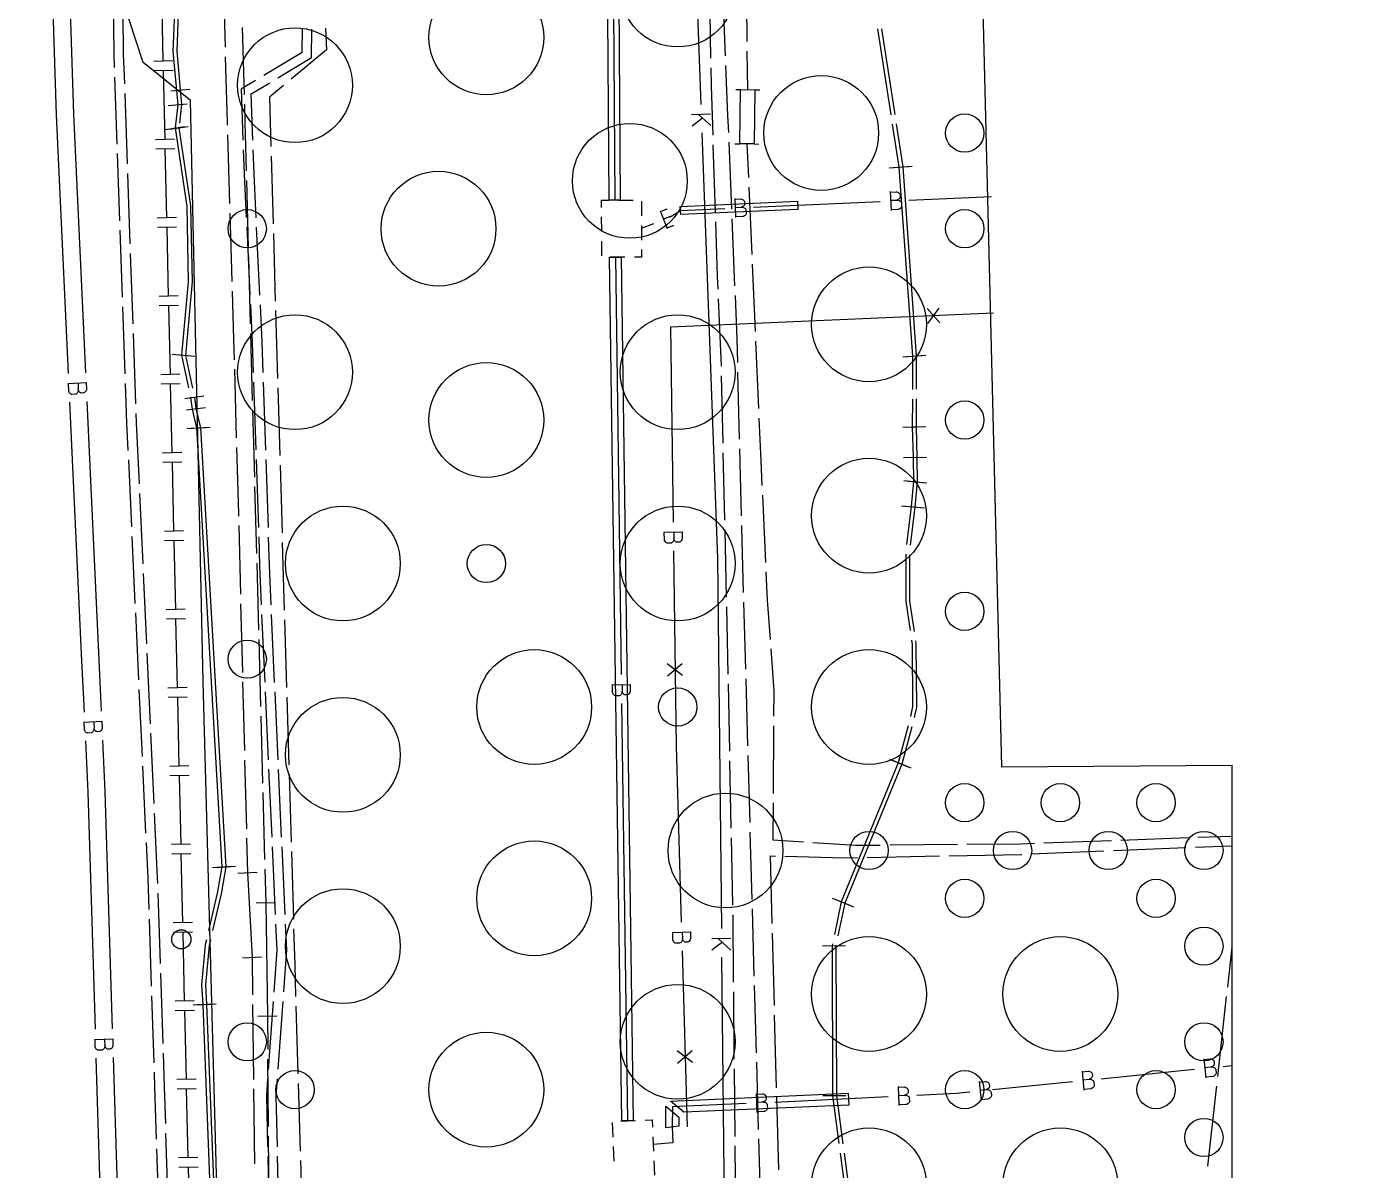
# Model space of a CAD drawing. Header units: metres. Extents: x 17721 to 17912, y 14015 to 15901.
# Drawn here: x 17775.2 to 17845.1, y 15578.6 to 15638.4 of the extents above; entities that cross this region are included whole.
import ezdxf

# ---------------------------------------------------------------- set-up
doc = ezdxf.new("R2010")
doc.units = ezdxf.units.M
for name, color, linetype in [('GC_GAS_AXIS', 2, 'Continuous'), ('GC_POWER_AXIS', 40, 'Continuous'), ('GC_RESULT_1F93603DB5', 3, 'Continuous'), ('GC_RESULT_5DD67F7FB9', 3, 'Continuous'), ('GC_SEWER_AXIS', 6, 'Continuous'), ('GC_SITE_BOUNDARY', 7, 'Continuous'), ('GC_TEST_GREEN_ZONE', 3, 'Continuous'), ('GC_WATER_AXIS', 5, 'Continuous')]:
    doc.layers.add(name, color=color, linetype=linetype)

msp = doc.modelspace()

# ---------------------------------------------------------------- linework, layer by layer
at = {"layer": 'GC_GAS_AXIS'}
for points in [[(17782.344, 15636.549), (17782.262, 15640.143)], [(17782.844, 15636.561), (17781.844, 15636.538)], [(17782.855, 15636.061), (17781.856, 15636.038)], [(17782.437, 15632.455), (17782.355, 15636.049)], [(17782.937, 15632.467), (17781.937, 15632.444)], [(17782.949, 15631.967), (17781.949, 15631.944)], [(17782.531, 15628.362), (17782.449, 15631.956)], [(17783.03, 15628.373), (17782.031, 15628.35)], [(17783.042, 15627.873), (17782.042, 15627.85)], [(17782.624, 15624.268), (17782.542, 15627.862)], [(17783.124, 15624.279), (17782.124, 15624.256)], [(17783.135, 15623.779), (17782.135, 15623.757)], [(17782.717, 15620.174), (17782.635, 15623.768)], [(17783.217, 15620.185), (17782.217, 15620.163)], [(17783.228, 15619.685), (17782.229, 15619.663)], [(17782.81, 15616.08), (17782.728, 15619.674)], [(17783.31, 15616.092), (17782.31, 15616.069)], [(17783.321, 15615.592), (17782.322, 15615.569)], [(17782.903, 15611.986), (17782.822, 15615.58)], [(17783.403, 15611.998), (17782.404, 15611.975)], [(17783.415, 15611.498), (17782.415, 15611.475)], [(17782.997, 15607.893), (17782.915, 15611.486)], [(17783.497, 15607.904), (17782.497, 15607.881)], [(17783.508, 15607.404), (17782.508, 15607.381)], [(17783.09, 15603.799), (17783.008, 15607.393)], [(17783.59, 15603.81), (17782.59, 15603.787)], [(17783.601, 15603.31), (17782.601, 15603.287)], [(17783.183, 15599.705), (17783.101, 15603.299)], [(17783.683, 15599.716), (17782.683, 15599.693)], [(17783.694, 15599.216), (17782.695, 15599.194)], [(17783.276, 15595.611), (17783.195, 15599.205)], [(17783.776, 15595.622), (17782.777, 15595.6)], [(17783.788, 15595.123), (17782.788, 15595.1)], [(17783.37, 15591.517), (17783.288, 15595.111)], [(17783.869, 15591.529), (17782.87, 15591.506)], [(17783.881, 15591.029), (17782.881, 15591.006)], [(17783.463, 15587.423), (17783.381, 15591.017)], [(17783.963, 15587.435), (17782.963, 15587.412)], [(17783.974, 15586.935), (17782.974, 15586.912)], [(17783.556, 15583.33), (17783.474, 15586.924)], [(17784.056, 15583.341), (17783.056, 15583.318)], [(17784.067, 15582.841), (17783.068, 15582.818)], [(17783.649, 15579.236), (17783.567, 15582.83)], [(17784.149, 15579.247), (17783.149, 15579.224)], [(17784.161, 15578.747), (17783.161, 15578.725)], [(17783.743, 15575.142), (17783.661, 15578.736)]]:
    msp.add_lwpolyline(points, dxfattribs=at)
msp.add_lwpolyline([(17782.79, 15590.651), (17782.8, 15590.752), (17782.829, 15590.846), (17782.936, 15591.005), (17783.095, 15591.112), (17783.189, 15591.141), (17783.29, 15591.151), (17783.391, 15591.141), (17783.485, 15591.112), (17783.644, 15591.005), (17783.751, 15590.846), (17783.78, 15590.752), (17783.79, 15590.651), (17783.78, 15590.55), (17783.751, 15590.456), (17783.644, 15590.297), (17783.485, 15590.19), (17783.391, 15590.161), (17783.29, 15590.151), (17783.189, 15590.161), (17783.095, 15590.19), (17782.936, 15590.297), (17782.829, 15590.456), (17782.8, 15590.55)], close=True, dxfattribs=at)
at = {"layer": 'GC_POWER_AXIS'}
for points in [[(17782.101, 15680.34), (17781.92, 15677), (17783.62, 15643.38), (17783.47, 15642.34), (17783.1, 15640.87), (17782.95, 15639.57), (17782.85, 15637.06), (17783.1, 15634.28)], [(17783.385, 15641.185), (17783.3, 15640.84), (17783.15, 15639.56), (17783.05, 15637.07), (17783.236, 15635.049), (17783.3, 15634.28), (17783.188, 15633.308)], [(17812.866, 15637.578), (17812.826, 15641.614)], [(17785.469, 15640.87), (17785.574, 15637.285)], [(17810.969, 15636.709), (17810.914, 15640.235)], [(17811.569, 15640.33), (17811.713, 15636.824)], [(17779.722, 15639.722), (17779.758, 15636.93), (17779.783, 15636.218)], [(17780.231, 15639.043), (17780.258, 15636.942), (17780.313, 15635.361)], [(17786.465, 15638.308), (17786.567, 15634.809)], [(17787.596, 15635.816), (17789.604, 15637.022), (17789.618, 15638.231)], [(17788.335, 15635.676), (17790.101, 15636.737), (17790.118, 15638.228)], [(17790.832, 15638.276), (17790.87, 15637.142), (17789.021, 15635.603)], [(17819.68, 15638.248), (17820.37, 15633.752)], [(17819.878, 15638.243), (17820.571, 15633.762)], [(17812.89, 15635.06), (17812.87, 15637.078)], [(17785.588, 15636.785), (17785.689, 15633.346), (17785.693, 15633.2)], [(17811.734, 15636.324), (17811.841, 15633.714), (17811.878, 15632.818)], [(17779.8, 15635.719), (17779.922, 15632.216)], [(17811.076, 15632.684), (17811.043, 15633.703), (17810.992, 15635.261), (17810.977, 15636.209)], [(17782.738, 15635.004), (17783.734, 15635.095)], [(17786.527, 15632.425), (17786.43, 15635.115), (17787.167, 15635.558)], [(17787.028, 15632.416), (17786.941, 15634.839), (17787.907, 15635.419)], [(17788.637, 15635.283), (17787.901, 15634.67), (17787.974, 15632.088)], [(17812.265, 15635.069), (17812.515, 15635.066)], [(17813.265, 15635.055), (17813.515, 15635.051)], [(17780.331, 15634.862), (17780.459, 15631.181)], [(17782.602, 15634.235), (17783.598, 15634.325)], [(17783.1, 15634.28), (17782.96, 15633.06), (17783.57, 15628.96), (17783.65, 15625.01), (17783.3, 15621.19), (17783.661, 15619.478)], [(17786.582, 15634.31), (17786.61, 15633.359), (17786.678, 15630.811)], [(17782.465, 15632.986), (17783.455, 15633.134)], [(17782.665, 15632.996), (17783.655, 15633.144)], [(17783.16, 15633.07), (17783.77, 15628.99), (17783.85, 15625.01), (17783.5, 15621.17), (17783.869, 15619.459)], [(17820.445, 15633.258), (17820.79, 15631.01), (17821.5, 15621.14), (17821.495, 15619.39)], [(17820.647, 15633.268), (17820.993, 15631.028), (17821.7, 15621.154), (17821.697, 15619.404)], [(17785.708, 15632.7), (17785.814, 15629.115)], [(17811.206, 15628.66), (17811.092, 15632.184)], [(17811.898, 15632.318), (17812.043, 15628.812)], [(17812.225, 15632.239), (17812.475, 15632.236)], [(17812.85, 15632.23), (17812.927, 15630.468)], [(17813.225, 15632.225), (17813.475, 15632.221)], [(17779.94, 15631.717), (17780.062, 15628.214)], [(17786.697, 15628.377), (17786.606, 15630.257), (17786.546, 15631.925)], [(17787.198, 15628.369), (17787.105, 15630.278), (17787.046, 15631.917)], [(17787.988, 15631.588), (17788.087, 15628.049)], [(17780.476, 15630.681), (17780.605, 15627)], [(17820.291, 15630.974), (17821.289, 15631.046)], [(17820.494, 15630.992), (17821.492, 15631.064)], [(17786.692, 15630.311), (17786.785, 15626.812)], [(17812.949, 15629.969), (17813.104, 15626.445)], [(17785.829, 15628.615), (17785.934, 15625.03)], [(17811.344, 15624.635), (17811.315, 15625.305), (17811.223, 15628.16)], [(17812.063, 15628.312), (17812.208, 15624.806)], [(17780.08, 15627.715), (17780.202, 15624.213)], [(17786.894, 15624.33), (17786.722, 15627.877)], [(17787.395, 15624.323), (17787.223, 15627.87)], [(17788.101, 15627.549), (17788.201, 15624.01)], [(17780.622, 15626.5), (17780.751, 15622.819)], [(17786.799, 15626.312), (17786.893, 15622.814)], [(17813.126, 15625.945), (17813.28, 15622.421)], [(17785.949, 15624.53), (17786.024, 15621.997), (17786.052, 15620.945)], [(17780.219, 15623.713), (17780.341, 15620.211)], [(17787.067, 15620.281), (17787.015, 15621.844), (17786.919, 15623.83)], [(17787.568, 15620.276), (17787.515, 15621.864), (17787.42, 15623.824)], [(17811.516, 15620.613), (17811.516, 15620.621), (17811.365, 15624.136)], [(17812.228, 15624.306), (17812.322, 15622.029), (17812.352, 15620.799)], [(17788.215, 15623.511), (17788.314, 15619.972)], [(17780.768, 15622.319), (17780.896, 15618.638)], [(17786.906, 15622.314), (17787, 15618.815)], [(17813.302, 15621.922), (17813.457, 15618.398)], [(17782.802, 15621.236), (17783.798, 15621.144)], [(17783.002, 15621.215), (17783.998, 15621.125)], [(17821.001, 15621.104), (17821.999, 15621.176)], [(17821.201, 15621.118), (17822.199, 15621.19)], [(17786.066, 15620.445), (17786.163, 15616.86)], [(17812.364, 15620.299), (17812.45, 15616.79)], [(17780.359, 15619.711), (17780.431, 15617.635), (17780.497, 15616.209)], [(17787.202, 15616.232), (17787.084, 15619.782)], [(17787.702, 15616.227), (17787.584, 15619.776)], [(17811.604, 15616.587), (17811.527, 15620.113)], [(17783.474, 15618.924), (17784.466, 15619.056)], [(17783.764, 15618.988), (17783.77, 15618.96), (17783.86, 15618.36), (17784.09, 15617.38), (17785.41, 15594.44), (17785.17, 15593.07), (17784.716, 15591.116)], [(17783.97, 15618.99), (17784.05, 15618.39), (17784.29, 15617.39), (17785.62, 15594.44), (17785.37, 15593.03), (17784.925, 15591.121)], [(17788.329, 15619.472), (17788.433, 15615.933)], [(17821.494, 15618.89), (17821.49, 15617.44), (17821.53, 15615.84), (17821.55, 15614.58), (17821.43, 15613.27), (17821.181, 15611.281)], [(17821.696, 15618.904), (17821.693, 15617.439), (17821.726, 15615.842), (17821.75, 15614.559), (17821.631, 15613.247), (17821.381, 15611.249)], [(17780.914, 15618.139), (17780.931, 15617.655), (17781.078, 15614.459)], [(17783.554, 15618.324), (17784.546, 15618.456)], [(17787.013, 15618.315), (17787.107, 15614.816)], [(17783.591, 15617.351), (17784.589, 15617.409)], [(17783.791, 15617.361), (17784.789, 15617.419)], [(17813.479, 15617.898), (17813.577, 15615.662), (17813.636, 15614.374)], [(17820.99, 15617.428), (17821.99, 15617.452)], [(17821.193, 15617.429), (17822.193, 15617.449)], [(17786.176, 15616.36), (17786.27, 15612.895), (17786.273, 15612.775)], [(17811.693, 15612.562), (17811.615, 15616.087)], [(17812.463, 15616.291), (17812.549, 15612.782)], [(17780.52, 15615.71), (17780.682, 15612.209)], [(17787.336, 15612.182), (17787.218, 15615.732)], [(17787.837, 15612.179), (17787.719, 15615.728)], [(17788.447, 15615.433), (17788.551, 15611.894)], [(17821.03, 15615.828), (17822.03, 15615.852)], [(17821.226, 15615.832), (17822.226, 15615.852)], [(17821.052, 15614.626), (17822.048, 15614.534)], [(17821.252, 15614.604), (17822.248, 15614.514)], [(17781.101, 15613.96), (17781.271, 15610.28)], [(17787.12, 15614.317), (17787.214, 15610.818)], [(17813.66, 15613.875), (17813.822, 15610.351)], [(17820.932, 15613.316), (17821.928, 15613.224)], [(17821.133, 15613.292), (17822.129, 15613.202)], [(17786.286, 15612.275), (17786.377, 15608.69)], [(17811.781, 15608.536), (17811.704, 15612.062)], [(17812.561, 15612.282), (17812.564, 15612.154), (17812.658, 15608.774)], [(17780.705, 15611.71), (17780.867, 15608.209)], [(17787.482, 15608.133), (17787.39, 15610.18), (17787.35, 15611.682)], [(17787.983, 15608.131), (17787.89, 15610.198), (17787.85, 15611.679)], [(17788.566, 15611.394), (17788.67, 15607.855)], [(17821.15, 15610.783), (17821.15, 15608.32), (17821.381, 15606.791)], [(17821.351, 15610.751), (17821.346, 15608.33), (17821.586, 15606.743)], [(17781.294, 15609.781), (17781.464, 15606.101)], [(17787.227, 15610.318), (17787.321, 15606.819)], [(17813.845, 15609.852), (17813.913, 15608.385), (17814.057, 15606.331)], [(17780.89, 15607.71), (17781.051, 15604.209)], [(17786.39, 15608.19), (17786.481, 15604.604)], [(17787.665, 15604.085), (17787.505, 15607.633)], [(17788.165, 15604.084), (17788.005, 15607.631)], [(17811.869, 15604.51), (17811.792, 15608.036)], [(17812.672, 15608.274), (17812.77, 15604.766)], [(17788.685, 15607.356), (17788.789, 15603.817)], [(17787.335, 15606.319), (17787.428, 15602.82)], [(17821.456, 15606.296), (17821.49, 15606.07), (17821.51, 15602.82), (17821.394, 15602.303)], [(17821.661, 15606.249), (17821.685, 15606.087), (17821.707, 15602.794), (17821.582, 15602.238)], [(17781.487, 15605.602), (17781.657, 15601.923)], [(17814.092, 15605.832), (17814.247, 15603.617), (17814.239, 15602.31)], [(17812.784, 15604.266), (17812.881, 15600.758)], [(17781.074, 15603.709), (17781.236, 15600.209)], [(17786.494, 15604.104), (17786.585, 15600.519)], [(17787.847, 15600.037), (17787.687, 15603.586)], [(17788.348, 15600.037), (17788.188, 15603.584)], [(17811.952, 15600.485), (17811.88, 15604.011)], [(17788.803, 15603.317), (17788.907, 15599.778)], [(17787.442, 15602.321), (17787.536, 15598.822)], [(17781.68, 15601.423), (17781.85, 15597.744)], [(17814.236, 15601.81), (17814.215, 15598.283)], [(17821.283, 15601.815), (17820.76, 15599.88), (17817.77, 15592.62), (17817.42, 15590.905)], [(17821.468, 15601.751), (17820.946, 15599.807), (17817.959, 15592.547), (17817.605, 15590.833)], [(17786.597, 15600.019), (17786.689, 15596.434)], [(17812.033, 15596.459), (17811.962, 15599.985)], [(17812.895, 15600.258), (17812.993, 15596.75)], [(17820.298, 15600.07), (17821.222, 15599.69)], [(17820.484, 15599.997), (17821.408, 15599.617)], [(17781.259, 15599.709), (17781.421, 15596.209)], [(17788.03, 15595.989), (17787.87, 15599.538)], [(17788.53, 15595.99), (17788.37, 15599.537)], [(17788.922, 15599.278), (17789.026, 15595.739)], [(17787.549, 15598.322), (17787.643, 15594.823)], [(17781.873, 15597.244), (17782.03, 15593.858), (17782.04, 15593.565)], [(17814.212, 15597.783), (17814.2, 15595.858), (17815.799, 15595.751)], [(17786.701, 15595.934), (17786.747, 15594.141), (17786.988, 15589.708), (17787.01, 15587.749)], [(17812.115, 15592.433), (17812.044, 15595.959)], [(17813.007, 15596.25), (17813.104, 15592.742)], [(17828.373, 15595.692), (17831.898, 15595.822)], [(17832.398, 15595.84), (17835.923, 15595.969)], [(17836.423, 15595.988), (17838.185, 15596.052)], [(17781.444, 15595.709), (17781.53, 15593.838), (17781.584, 15592.208)], [(17788.212, 15591.942), (17788.052, 15595.49)], [(17788.713, 15591.943), (17788.553, 15595.491)], [(17789.041, 15595.24), (17789.145, 15591.701)], [(17816.297, 15595.718), (17818.529, 15595.569), (17819.82, 15595.581)], [(17820.32, 15595.585), (17823.847, 15595.618)], [(17823.421, 15595.018), (17827.173, 15595.091), (17827.213, 15595.093)], [(17824.347, 15595.622), (17827.163, 15595.648), (17827.874, 15595.674)], [(17827.712, 15595.113), (17831.502, 15595.269)], [(17832.001, 15595.29), (17835.791, 15595.446)], [(17836.29, 15595.466), (17838.185, 15595.544)], [(17784.911, 15594.411), (17785.909, 15594.469)], [(17785.121, 15594.411), (17786.119, 15594.469)], [(17814.173, 15591.479), (17814.081, 15595.014), (17814.338, 15595.007)], [(17814.837, 15594.994), (17817.95, 15594.911), (17818.629, 15594.924)], [(17819.129, 15594.934), (17822.921, 15595.008)], [(17786.248, 15594.114), (17787.246, 15594.168)], [(17787.656, 15594.323), (17787.703, 15592.574), (17787.791, 15586.649), (17787.807, 15584.891)], [(17782.056, 15593.065), (17782.178, 15589.384)], [(17787.203, 15592.567), (17788.203, 15592.581)], [(17813.118, 15592.242), (17813.216, 15588.734)], [(17817.308, 15592.81), (17818.232, 15592.43)], [(17817.497, 15592.737), (17818.421, 15592.357)], [(17781.601, 15591.708), (17781.717, 15588.206)], [(17812.154, 15588.407), (17812.122, 15591.934)], [(17788.137, 15587.897), (17788.295, 15590.111), (17788.235, 15591.442)], [(17788.638, 15587.9), (17788.795, 15590.105), (17788.735, 15591.444)], [(17789.159, 15591.201), (17789.214, 15589.344), (17789.263, 15587.662)], [(17814.285, 15587.188), (17814.186, 15590.979)], [(17784.603, 15590.629), (17784.54, 15590.36), (17784.35, 15588.28), (17784.41, 15587.25), (17784.87, 15575.41), (17784.97, 15575.12), (17785.03, 15574.54), (17785.041, 15572.475)], [(17784.811, 15590.634), (17784.74, 15590.33), (17784.55, 15588.28), (17784.61, 15587.26), (17785.07, 15575.41), (17785.17, 15575.13), (17785.23, 15574.55), (17785.241, 15572.48)], [(17816.8, 15590.319), (17817.8, 15590.321)], [(17816.999, 15590.318), (17817.999, 15590.322)], [(17817.32, 15590.416), (17817.3, 15590.32), (17817.32, 15582.49), (17817.657, 15579.978)], [(17817.504, 15590.344), (17817.499, 15590.32), (17817.524, 15582.491), (17817.857, 15579.968)], [(17838.185, 15590.245), (17837.957, 15588.155)], [(17786.489, 15589.681), (17787.487, 15589.735)], [(17782.195, 15588.884), (17782.317, 15585.203)], [(17813.23, 15588.234), (17813.328, 15584.726)], [(17781.734, 15587.706), (17781.85, 15584.203)], [(17787.848, 15583.855), (17788.101, 15587.398)], [(17788.35, 15583.859), (17788.603, 15587.401)], [(17812.19, 15584.381), (17812.158, 15587.907)], [(17837.902, 15587.658), (17837.445, 15583.476)], [(17783.91, 15587.231), (17784.91, 15587.269)], [(17784.11, 15587.241), (17785.11, 15587.279)], [(17787.015, 15587.25), (17787.059, 15583.333)], [(17787.291, 15586.642), (17788.291, 15586.656)], [(17789.278, 15587.162), (17789.382, 15583.623)], [(17814.396, 15582.897), (17814.298, 15586.688)], [(17782.334, 15584.703), (17782.393, 15582.933), (17782.454, 15581.022)], [(17787.842, 15580.874), (17787.811, 15584.391)], [(17812.226, 15580.355), (17812.194, 15583.881)], [(17813.342, 15584.226), (17813.439, 15580.718)], [(17781.867, 15583.704), (17781.893, 15582.917), (17781.98, 15580.201)], [(17787.809, 15579.808), (17787.751, 15582.49), (17787.813, 15583.357)], [(17788.309, 15579.813), (17788.251, 15582.477), (17788.314, 15583.361)], [(17787.065, 15582.833), (17787.108, 15578.916)], [(17789.397, 15583.123), (17789.5, 15579.585)], [(17816.82, 15582.489), (17817.82, 15582.491)], [(17817.024, 15582.489), (17818.024, 15582.493)], [(17837.391, 15582.979), (17837.377, 15582.85), (17836.913, 15578.8)], [(17814.508, 15578.606), (17814.409, 15582.397)], [(17782.47, 15580.522), (17782.587, 15576.841)], [(17787.878, 15576.857), (17787.847, 15580.374)], [(17781.996, 15579.701), (17782.108, 15576.199)], [(17812.262, 15576.328), (17812.23, 15579.855)], [(17813.453, 15580.218), (17813.551, 15576.71)], [(17787.896, 15575.756), (17787.819, 15579.308)], [(17788.396, 15575.763), (17788.319, 15579.313)], [(17789.515, 15579.085), (17789.619, 15575.546)], [(17817.723, 15579.482), (17818.06, 15576.97), (17817.05, 15569.02), (17816.08, 15557.13), (17816.132, 15555.336)], [(17817.923, 15579.472), (17818.256, 15576.949), (17817.252, 15569.008), (17816.28, 15557.113), (17816.332, 15555.3)]]:
    msp.add_lwpolyline(points, dxfattribs=at)
msp.add_lwpolyline([(17812.475, 15632.235), (17812.515, 15635.065), (17813.265, 15635.055), (17813.225, 15632.225)], close=True, dxfattribs=at)
at = {"layer": 'GC_RESULT_1F93603DB5', "true_color": 0x2c7553}
for centre in [(17809.232, 15640.294), (17799.232, 15637.794), (17789.232, 15635.294), (17816.732, 15632.794), (17806.732, 15630.294), (17796.732, 15627.794), (17819.232, 15622.794), (17789.232, 15620.294), (17809.232, 15620.294), (17799.232, 15617.794), (17819.232, 15612.794), (17791.732, 15610.294), (17809.232, 15610.294), (17801.732, 15602.794), (17819.232, 15602.794), (17791.732, 15600.294), (17811.732, 15595.294), (17801.732, 15592.794), (17791.732, 15590.294), (17819.232, 15587.794), (17829.232, 15587.794), (17809.232, 15585.294), (17799.232, 15582.794), (17819.232, 15577.794), (17829.232, 15577.794)]:
    msp.add_circle(centre, 3, dxfattribs=at)
at = {"layer": 'GC_RESULT_5DD67F7FB9', "true_color": 0x9b704a}
for centre in [(17824.232, 15632.794), (17786.732, 15627.794), (17824.232, 15627.794), (17824.232, 15617.794), (17799.232, 15610.294), (17824.232, 15607.794), (17786.732, 15605.294), (17809.232, 15602.794), (17824.232, 15597.794), (17829.232, 15597.794), (17834.232, 15597.794), (17819.232, 15595.294), (17826.732, 15595.294), (17831.732, 15595.294), (17836.732, 15595.294), (17824.232, 15592.794), (17834.232, 15592.794), (17836.732, 15590.294), (17786.732, 15585.294), (17836.732, 15585.294), (17789.232, 15582.794), (17824.232, 15582.794), (17834.232, 15582.794), (17836.732, 15580.294)]:
    msp.add_circle(centre, 1, dxfattribs=at)
at = {"layer": 'GC_SEWER_AXIS'}
for points in [[(17809.627, 15656.541), (17810.445, 15634.295)], [(17810.948, 15633.785), (17809.958, 15633.749)], [(17810.52, 15633.579), (17809.98, 15633.149)], [(17810.311, 15633.762), (17810.97, 15633.185)], [(17810.5, 15632.797), (17811.318, 15610.551), (17811.512, 15591.214)], [(17812.002, 15590.69), (17811.011, 15590.68)], [(17811.568, 15590.496), (17811.017, 15590.081)], [(17811.364, 15590.684), (17812.008, 15590.09)], [(17811.528, 15589.714), (17811.722, 15570.377)]]:
    msp.add_lwpolyline(points, dxfattribs=at)
at = {"layer": 'GC_SITE_BOUNDARY'}
for points in [[(17778.486, 15482.776), (17778.297, 15491.089), (17779.281, 15491.222), (17779.435, 15501.052), (17778.942, 15514.041), (17778.815, 15521.48), (17786.562, 15521.647), (17786.16, 15533.246), (17785.439, 15566.737), (17784.434, 15604.118), (17783.767, 15634.502), (17781.3, 15636.482), (17779.082, 15643.235), (17778.082, 15643.202), (17778.071, 15648.803), (17778.589, 15656.689), (17778.257, 15660.716), (17782.93, 15660.948), (17780.155, 15766.17)], [(17816.695, 15745.4), (17818.682, 15672.46), (17830.817, 15672.797), (17830.776, 15653.546), (17824.833, 15653.418), (17826.153, 15599.674), (17838.185, 15599.75), (17838.185, 15563.796), (17834.266, 15561.603), (17832.017, 15561.785), (17819.275, 15561.352), (17819.428, 15555.377), (17818.711, 15555.359), (17819.683, 15518.473), (17820.372, 15518.491), (17820.523, 15512.597), (17833.256, 15512.919), (17835.428, 15513.034), (17839.463, 15513.421), (17840.8, 15513.442), (17844.337, 15513.496), (17845.112, 15475.193)]]:
    msp.add_lwpolyline(points, dxfattribs=at)
at = {"layer": 'GC_TEST_GREEN_ZONE'}
for points in [[(17778.486, 15482.776), (17778.297, 15491.089), (17779.281, 15491.222), (17779.435, 15501.052), (17778.942, 15514.041), (17778.815, 15521.48), (17786.562, 15521.647), (17786.16, 15533.246), (17785.439, 15566.737), (17784.434, 15604.118), (17783.767, 15634.502), (17781.3, 15636.482), (17779.082, 15643.235), (17778.082, 15643.202), (17778.071, 15648.803), (17778.589, 15656.689), (17778.257, 15660.716), (17782.93, 15660.948), (17780.155, 15766.17)], [(17816.695, 15745.4), (17818.682, 15672.46), (17830.817, 15672.797), (17830.776, 15653.546), (17824.833, 15653.418), (17826.153, 15599.674), (17838.185, 15599.75), (17838.185, 15563.796), (17834.266, 15561.603), (17832.017, 15561.785), (17819.275, 15561.352), (17819.428, 15555.377), (17818.711, 15555.359), (17819.683, 15518.473), (17820.372, 15518.491), (17820.523, 15512.597), (17833.256, 15512.919), (17835.428, 15513.034), (17839.463, 15513.421), (17840.8, 15513.442), (17844.337, 15513.496), (17845.112, 15475.193)]]:
    msp.add_lwpolyline(points, dxfattribs=at)
at = {"layer": 'GC_WATER_AXIS'}
for points in [[(17775.21, 15681.777), (17776.752, 15633.745), (17777.381, 15620.23)], [(17776.11, 15681.817), (17777.652, 15633.781), (17778.28, 15620.268)], [(17805.836, 15644.233), (17805.941, 15629.29)], [(17805.253, 15628.908), (17805.25, 15629.29), (17805.633, 15629.29)], [(17806.133, 15629.29), (17806.898, 15629.29)], [(17812.209, 15629.372), (17812.254, 15628.375)], [(17812.211, 15629.335), (17812.529, 15629.35), (17812.559, 15629.345), (17812.61, 15629.329), (17812.658, 15629.303), (17812.678, 15629.289), (17812.695, 15629.271), (17812.711, 15629.248), (17812.726, 15629.218), (17812.73, 15629.204), (17812.735, 15629.088), (17812.731, 15629.065), (17812.719, 15629.035), (17812.705, 15629.014), (17812.689, 15628.993), (17812.662, 15628.971), (17812.628, 15628.95), (17812.597, 15628.936), (17812.551, 15628.923)], [(17820.336, 15629.741), (17820.381, 15628.745)], [(17820.337, 15629.705), (17820.656, 15629.719), (17820.686, 15629.715), (17820.737, 15629.698), (17820.785, 15629.673), (17820.804, 15629.659), (17820.822, 15629.641), (17820.838, 15629.617), (17820.853, 15629.588), (17820.857, 15629.573), (17820.862, 15629.457), (17820.858, 15629.435), (17820.846, 15629.404), (17820.832, 15629.383), (17820.816, 15629.362), (17820.789, 15629.34), (17820.754, 15629.32), (17820.723, 15629.305), (17820.678, 15629.292)], [(17820.357, 15629.278), (17820.678, 15629.292)], [(17820.678, 15629.292), (17820.717, 15629.29), (17820.75, 15629.288), (17820.799, 15629.275), (17820.83, 15629.26), (17820.859, 15629.242), (17820.89, 15629.212), (17820.912, 15629.177), (17820.923, 15629.146), (17820.932, 15628.956), (17820.929, 15628.937), (17820.919, 15628.911), (17820.9, 15628.88), (17820.869, 15628.85), (17820.842, 15628.83), (17820.796, 15628.808), (17820.769, 15628.797), (17820.741, 15628.794), (17820.38, 15628.777)], [(17821.316, 15629.288), (17825.631, 15629.484)], [(17807.34, 15629.232), (17807.34, 15628.467)], [(17808.315, 15628.735), (17808.679, 15627.806)], [(17808.328, 15628.701), (17808.625, 15628.817), (17808.655, 15628.823), (17808.683, 15628.823)], [(17808.845, 15628.408), (17809.377, 15628.745), (17811.69, 15628.85)], [(17812.23, 15628.908), (17812.551, 15628.923)], [(17812.551, 15628.923), (17812.59, 15628.921), (17812.624, 15628.919), (17812.673, 15628.906), (17812.703, 15628.89), (17812.732, 15628.873), (17812.763, 15628.843), (17812.786, 15628.808), (17812.796, 15628.777), (17812.805, 15628.587), (17812.802, 15628.568), (17812.792, 15628.541), (17812.773, 15628.51), (17812.742, 15628.481), (17812.715, 15628.461), (17812.67, 15628.438), (17812.642, 15628.428), (17812.615, 15628.424), (17812.253, 15628.408)], [(17813.189, 15628.918), (17815.502, 15629.024), (17819.817, 15629.22)], [(17805.261, 15627.643), (17805.256, 15628.408)], [(17807.34, 15627.819), (17807.992, 15628.074)], [(17807.34, 15627.967), (17807.34, 15627.819)], [(17808.484, 15628.303), (17808.783, 15628.42)], [(17808.667, 15627.836), (17809.004, 15627.968), (17809.015, 15627.974)], [(17808.828, 15628.452), (17808.822, 15628.447), (17808.783, 15628.42)], [(17808.783, 15628.42), (17808.821, 15628.43), (17808.835, 15628.434)], [(17807.34, 15627.819), (17807.34, 15627.807), (17807.34, 15627.202)], [(17805.27, 15626.378), (17805.264, 15627.143)], [(17807.34, 15626.702), (17807.34, 15626.31), (17806.967, 15626.31)], [(17805.975, 15626.31), (17805.702, 15626.31)], [(17805.975, 15626.31), (17806.28, 15604.487)], [(17806.467, 15626.31), (17805.975, 15626.31)], [(17808.85, 15622.67), (17825.735, 15623.393)], [(17822.271, 15623.619), (17822.932, 15622.868)], [(17822.871, 15623.647), (17822.283, 15622.838)], [(17808.85, 15622.67), (17808.99, 15612.462)], [(17778.352, 15619.731), (17777.356, 15619.685)], [(17777.904, 15619.388), (17777.902, 15619.35), (17777.9, 15619.316), (17777.887, 15619.267), (17777.871, 15619.236), (17777.854, 15619.207), (17777.824, 15619.176), (17777.789, 15619.154), (17777.758, 15619.143), (17777.568, 15619.134), (17777.549, 15619.137), (17777.522, 15619.147), (17777.492, 15619.166), (17777.462, 15619.197), (17777.442, 15619.224), (17777.419, 15619.269), (17777.409, 15619.297), (17777.405, 15619.324), (17777.389, 15619.686)], [(17777.889, 15619.709), (17777.904, 15619.388)], [(17778.316, 15619.729), (17778.331, 15619.411), (17778.326, 15619.381), (17778.31, 15619.329), (17778.284, 15619.282), (17778.27, 15619.262), (17778.252, 15619.245), (17778.229, 15619.228), (17778.2, 15619.214), (17778.185, 15619.21), (17778.069, 15619.204), (17778.047, 15619.209), (17778.016, 15619.22), (17777.995, 15619.234), (17777.974, 15619.25), (17777.952, 15619.277), (17777.932, 15619.312), (17777.917, 15619.343), (17777.904, 15619.388)], [(17777.45, 15618.731), (17778.079, 15605.216)], [(17778.35, 15618.77), (17778.978, 15605.258), (17779.103, 15602.569)], [(17809.495, 15611.927), (17808.498, 15611.913)], [(17809.035, 15611.599), (17809.032, 15611.561), (17809.029, 15611.527), (17809.015, 15611.478), (17808.998, 15611.448), (17808.98, 15611.42), (17808.949, 15611.39), (17808.913, 15611.369), (17808.882, 15611.359), (17808.691, 15611.356), (17808.673, 15611.36), (17808.646, 15611.371), (17808.616, 15611.391), (17808.588, 15611.422), (17808.569, 15611.45), (17808.547, 15611.496), (17808.538, 15611.524), (17808.535, 15611.552), (17808.53, 15611.914)], [(17809.031, 15611.921), (17809.035, 15611.599)], [(17809.458, 15611.927), (17809.463, 15611.608), (17809.458, 15611.578), (17809.44, 15611.527), (17809.412, 15611.48), (17809.398, 15611.461), (17809.379, 15611.444), (17809.355, 15611.429), (17809.325, 15611.415), (17809.31, 15611.411), (17809.195, 15611.41), (17809.172, 15611.415), (17809.142, 15611.428), (17809.121, 15611.442), (17809.101, 15611.459), (17809.08, 15611.487), (17809.061, 15611.522), (17809.047, 15611.553), (17809.035, 15611.599)], [(17809.011, 15610.962), (17809.151, 15600.754)], [(17778.079, 15605.216), (17778.204, 15602.53)], [(17809.476, 15604.446), (17808.685, 15605.057)], [(17809.466, 15605.046), (17808.696, 15604.407)], [(17806.784, 15603.952), (17805.787, 15603.938)], [(17806.325, 15603.624), (17806.322, 15603.586), (17806.318, 15603.552), (17806.304, 15603.503), (17806.288, 15603.473), (17806.269, 15603.445), (17806.238, 15603.415), (17806.203, 15603.394), (17806.171, 15603.384), (17805.981, 15603.381), (17805.962, 15603.385), (17805.936, 15603.396), (17805.906, 15603.416), (17805.877, 15603.447), (17805.858, 15603.475), (17805.837, 15603.521), (17805.827, 15603.549), (17805.825, 15603.576), (17805.82, 15603.939)], [(17806.32, 15603.946), (17806.325, 15603.624)], [(17806.748, 15603.952), (17806.752, 15603.633), (17806.747, 15603.603), (17806.729, 15603.552), (17806.702, 15603.505), (17806.687, 15603.486), (17806.669, 15603.469), (17806.645, 15603.454), (17806.615, 15603.44), (17806.6, 15603.437), (17806.484, 15603.435), (17806.462, 15603.44), (17806.432, 15603.453), (17806.411, 15603.467), (17806.39, 15603.484), (17806.369, 15603.512), (17806.35, 15603.547), (17806.337, 15603.578), (17806.325, 15603.624)], [(17806.3, 15602.987), (17806.605, 15581.164)], [(17779.175, 15602.031), (17778.179, 15601.985)], [(17779.139, 15602.03), (17779.154, 15601.711), (17779.149, 15601.681), (17779.133, 15601.63), (17779.107, 15601.582), (17779.093, 15601.563), (17779.075, 15601.545), (17779.052, 15601.529), (17779.023, 15601.515), (17779.008, 15601.51), (17778.892, 15601.505), (17778.87, 15601.509), (17778.839, 15601.521), (17778.818, 15601.535), (17778.797, 15601.551), (17778.775, 15601.578), (17778.755, 15601.612), (17778.74, 15601.643), (17778.727, 15601.689)], [(17778.727, 15601.689), (17778.725, 15601.65), (17778.723, 15601.616), (17778.71, 15601.567), (17778.694, 15601.537), (17778.677, 15601.508), (17778.647, 15601.477), (17778.612, 15601.454), (17778.581, 15601.444), (17778.391, 15601.435), (17778.372, 15601.438), (17778.345, 15601.448), (17778.315, 15601.467), (17778.285, 15601.497), (17778.265, 15601.524), (17778.242, 15601.57), (17778.232, 15601.597), (17778.228, 15601.625), (17778.212, 15601.987)], [(17778.712, 15602.01), (17778.727, 15601.689)], [(17778.273, 15601.032), (17778.398, 15598.347), (17778.779, 15585.948)], [(17779.173, 15601.07), (17779.298, 15598.381), (17779.678, 15585.979)], [(17809.151, 15600.754), (17809.419, 15591.556)], [(17809.932, 15591.029), (17808.935, 15591)], [(17809.478, 15590.694), (17809.475, 15590.655), (17809.472, 15590.622), (17809.459, 15590.573), (17809.443, 15590.542), (17809.425, 15590.514), (17809.394, 15590.483), (17809.359, 15590.461), (17809.328, 15590.451), (17809.137, 15590.446), (17809.119, 15590.449), (17809.092, 15590.459), (17809.062, 15590.479), (17809.033, 15590.51), (17809.013, 15590.537), (17808.991, 15590.583), (17808.981, 15590.611), (17808.978, 15590.639), (17808.968, 15591.001)], [(17809.468, 15591.015), (17809.478, 15590.694)], [(17809.896, 15591.028), (17809.905, 15590.709), (17809.9, 15590.679), (17809.883, 15590.628), (17809.856, 15590.581), (17809.842, 15590.561), (17809.824, 15590.544), (17809.8, 15590.528), (17809.77, 15590.515), (17809.756, 15590.51), (17809.64, 15590.507), (17809.617, 15590.512), (17809.587, 15590.524), (17809.566, 15590.538), (17809.545, 15590.555), (17809.524, 15590.582), (17809.504, 15590.617), (17809.49, 15590.648), (17809.478, 15590.694)], [(17809.463, 15590.056), (17809.731, 15580.858)], [(17779.742, 15585.437), (17778.745, 15585.407)], [(17779.288, 15585.102), (17779.286, 15585.063), (17779.283, 15585.03), (17779.269, 15584.981), (17779.254, 15584.95), (17779.236, 15584.922), (17779.205, 15584.891), (17779.17, 15584.869), (17779.139, 15584.859), (17778.948, 15584.853), (17778.93, 15584.856), (17778.903, 15584.867), (17778.873, 15584.886), (17778.844, 15584.917), (17778.824, 15584.945), (17778.802, 15584.991), (17778.792, 15585.018), (17778.789, 15585.046), (17778.778, 15585.408)], [(17779.278, 15585.423), (17779.288, 15585.102)], [(17779.706, 15585.436), (17779.715, 15585.118), (17779.711, 15585.088), (17779.694, 15585.037), (17779.667, 15584.989), (17779.653, 15584.97), (17779.635, 15584.953), (17779.611, 15584.937), (17779.581, 15584.923), (17779.567, 15584.919), (17779.451, 15584.915), (17779.428, 15584.92), (17779.398, 15584.932), (17779.377, 15584.947), (17779.356, 15584.963), (17779.335, 15584.99), (17779.315, 15585.025), (17779.301, 15585.056), (17779.288, 15585.102)], [(17810.009, 15584.219), (17809.208, 15584.818)], [(17809.99, 15584.819), (17809.229, 15584.169)], [(17778.825, 15584.449), (17779.205, 15572.05)], [(17779.724, 15584.48), (17780.105, 15572.078)], [(17831.364, 15583.369), (17835.549, 15583.79), (17836.246, 15583.86)], [(17836.735, 15584.409), (17836.835, 15583.417)], [(17836.738, 15584.373), (17837.056, 15584.405), (17837.086, 15584.402), (17837.138, 15584.389), (17837.187, 15584.366), (17837.207, 15584.353), (17837.226, 15584.336), (17837.243, 15584.313), (17837.259, 15584.285), (17837.264, 15584.27), (17837.276, 15584.155), (17837.273, 15584.132), (17837.263, 15584.101), (17837.25, 15584.079), (17837.235, 15584.057), (17837.209, 15584.034), (17837.176, 15584.012), (17837.146, 15583.996), (17837.101, 15583.98)], [(17836.781, 15583.948), (17837.101, 15583.98)], [(17837.101, 15583.98), (17837.14, 15583.98), (17837.174, 15583.98), (17837.223, 15583.97), (17837.255, 15583.956), (17837.284, 15583.94), (17837.317, 15583.911), (17837.341, 15583.878), (17837.354, 15583.848), (17837.373, 15583.658), (17837.371, 15583.639), (17837.363, 15583.612), (17837.345, 15583.58), (17837.316, 15583.549), (17837.29, 15583.528), (17837.246, 15583.503), (17837.219, 15583.491), (17837.192, 15583.486), (17836.831, 15583.449)], [(17837.738, 15584.011), (17838.185, 15584.056)], [(17824.987, 15583.226), (17825.087, 15582.234)], [(17824.99, 15583.19), (17825.308, 15583.222), (17825.338, 15583.219), (17825.39, 15583.206), (17825.439, 15583.182), (17825.459, 15583.169), (17825.478, 15583.153), (17825.495, 15583.13), (17825.511, 15583.102), (17825.516, 15583.087), (17825.528, 15582.972), (17825.525, 15582.949), (17825.515, 15582.918), (17825.502, 15582.896), (17825.487, 15582.874), (17825.461, 15582.851), (17825.428, 15582.829), (17825.398, 15582.812), (17825.353, 15582.797)], [(17825.687, 15582.797), (17829.872, 15583.218)], [(17830.361, 15583.768), (17830.461, 15582.775)], [(17830.365, 15583.731), (17830.682, 15583.763), (17830.712, 15583.76), (17830.764, 15583.747), (17830.813, 15583.724), (17830.834, 15583.711), (17830.852, 15583.694), (17830.869, 15583.671), (17830.885, 15583.643), (17830.891, 15583.628), (17830.902, 15583.513), (17830.899, 15583.49), (17830.889, 15583.459), (17830.876, 15583.437), (17830.861, 15583.415), (17830.836, 15583.392), (17830.802, 15583.37), (17830.772, 15583.354), (17830.727, 15583.338)], [(17830.408, 15583.306), (17830.727, 15583.338)], [(17830.727, 15583.338), (17830.766, 15583.338), (17830.8, 15583.338), (17830.85, 15583.328), (17830.881, 15583.314), (17830.911, 15583.298), (17830.944, 15583.27), (17830.968, 15583.236), (17830.98, 15583.206), (17830.999, 15583.016), (17830.997, 15582.997), (17830.989, 15582.97), (17830.971, 15582.938), (17830.943, 15582.907), (17830.917, 15582.886), (17830.872, 15582.861), (17830.845, 15582.849), (17830.818, 15582.844), (17830.458, 15582.807)], [(17813.324, 15582.6), (17813.373, 15581.603)], [(17813.326, 15582.563), (17813.645, 15582.578), (17813.675, 15582.574), (17813.726, 15582.558), (17813.774, 15582.532), (17813.793, 15582.518), (17813.811, 15582.5), (17813.827, 15582.477), (17813.842, 15582.448), (17813.846, 15582.433), (17813.852, 15582.317), (17813.847, 15582.295), (17813.836, 15582.264), (17813.822, 15582.243), (17813.806, 15582.222), (17813.779, 15582.2), (17813.744, 15582.179), (17813.713, 15582.165), (17813.668, 15582.152)], [(17820.746, 15582.958), (17820.795, 15581.961)], [(17820.748, 15582.921), (17821.067, 15582.936), (17821.097, 15582.932), (17821.148, 15582.916), (17821.196, 15582.89), (17821.215, 15582.876), (17821.233, 15582.858), (17821.249, 15582.835), (17821.264, 15582.806), (17821.268, 15582.791), (17821.274, 15582.675), (17821.269, 15582.653), (17821.258, 15582.622), (17821.244, 15582.601), (17821.228, 15582.58), (17821.201, 15582.558), (17821.166, 15582.537), (17821.135, 15582.523), (17821.09, 15582.51)], [(17820.769, 15582.494), (17821.09, 15582.51)], [(17821.09, 15582.51), (17821.129, 15582.508), (17821.162, 15582.506), (17821.211, 15582.493), (17821.242, 15582.478), (17821.271, 15582.46), (17821.302, 15582.43), (17821.325, 15582.396), (17821.335, 15582.364), (17821.345, 15582.174), (17821.342, 15582.155), (17821.332, 15582.129), (17821.313, 15582.098), (17821.282, 15582.068), (17821.255, 15582.048), (17821.21, 15582.026), (17821.182, 15582.015), (17821.155, 15582.011), (17820.793, 15581.994)], [(17821.728, 15582.507), (17823.801, 15582.607), (17824.497, 15582.677)], [(17825.033, 15582.764), (17825.353, 15582.797)], [(17825.353, 15582.797), (17825.392, 15582.797), (17825.425, 15582.796), (17825.475, 15582.786), (17825.507, 15582.773), (17825.536, 15582.757), (17825.569, 15582.728), (17825.593, 15582.695), (17825.606, 15582.664), (17825.625, 15582.475), (17825.623, 15582.456), (17825.614, 15582.429), (17825.597, 15582.397), (17825.568, 15582.366), (17825.542, 15582.345), (17825.498, 15582.32), (17825.471, 15582.307), (17825.444, 15582.302), (17825.083, 15582.266)], [(17812.807, 15582.077), (17808.957, 15581.891), (17808.948, 15580.844), (17808.97, 15580.012), (17807.952, 15579.934)], [(17813.347, 15582.136), (17813.668, 15582.152)], [(17813.668, 15582.152), (17813.707, 15582.15), (17813.74, 15582.148), (17813.789, 15582.135), (17813.82, 15582.12), (17813.849, 15582.102), (17813.88, 15582.072), (17813.903, 15582.038), (17813.913, 15582.006), (17813.923, 15581.816), (17813.92, 15581.797), (17813.91, 15581.771), (17813.891, 15581.74), (17813.86, 15581.71), (17813.833, 15581.69), (17813.788, 15581.668), (17813.76, 15581.657), (17813.733, 15581.653), (17813.371, 15581.636)], [(17814.306, 15582.149), (17818.156, 15582.335), (17820.229, 15582.435)], [(17805.856, 15580.318), (17805.822, 15581.077)], [(17806.266, 15581.149), (17806.605, 15581.164), (17807.025, 15581.182)], [(17807.525, 15581.204), (17807.9, 15581.22), (17807.916, 15580.836)], [(17805.911, 15579.059), (17805.878, 15579.818)], [(17807.936, 15580.336), (17807.952, 15579.934), (17807.966, 15579.577)], [(17807.987, 15579.078), (17808.017, 15578.318)]]:
    msp.add_lwpolyline(points, dxfattribs=at)
for points in [[(17805.418, 15660.674), (17806.022, 15660.678), (17806.231, 15629.29), (17805.652, 15629.29)], [(17809.364, 15628.957), (17815.492, 15629.242), (17815.512, 15628.805), (17809.39, 15628.534)], [(17805.675, 15626.306), (17806.275, 15626.314), (17806.905, 15581.168), (17806.305, 15581.16)], [(17808.861, 15582.191), (17818.147, 15582.615), (17818.168, 15581.977), (17809.547, 15581.615)], [(17808.605, 15580.805), (17808.612, 15581.935), (17809.298, 15581.358), (17809.29, 15580.882)]]:
    msp.add_lwpolyline(points, close=True, dxfattribs=at)

doc.saveas('drawing.dxf')
